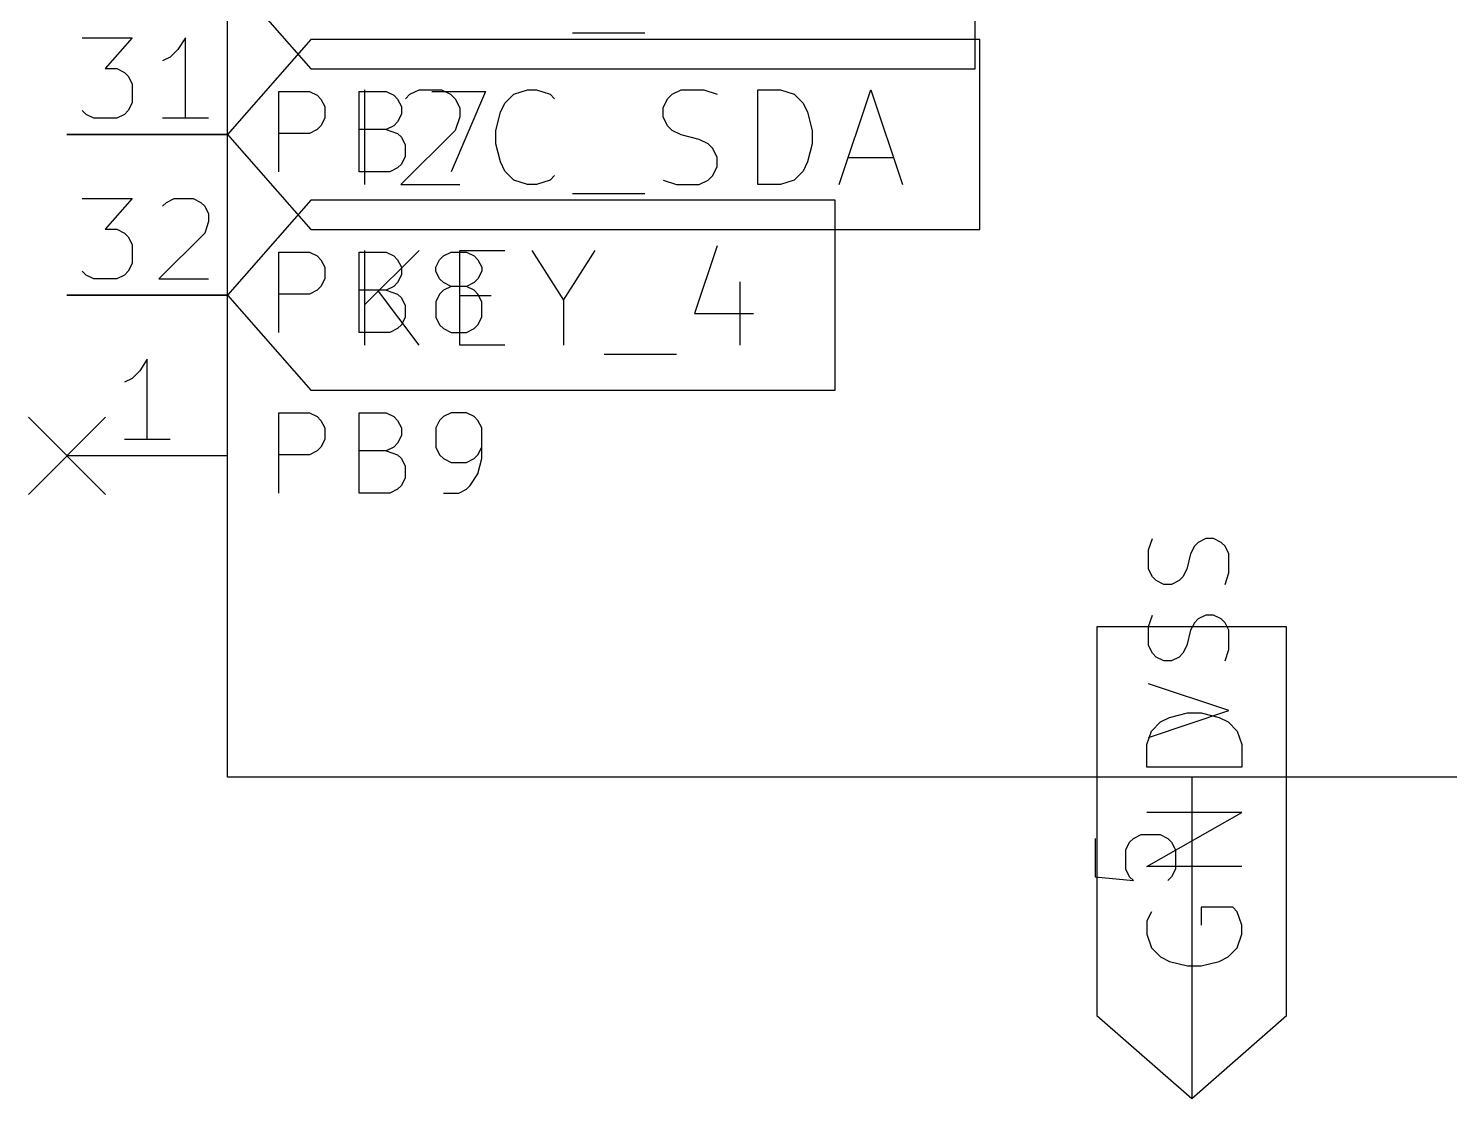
# Model space of a CAD drawing. Extents: x 0.4 to 37.4, y -23 to -0.4.
# Drawn here: x 12.176 to 13.06, y -12.7 to -12.034 of the extents above; entities that cross this region are included whole.
import ezdxf

# ---------------------------------------------------------------- set-up
doc = ezdxf.new("R2010")
doc.units = 0
doc.header["$MEASUREMENT"] = 0
for name, color, linetype in [('BLUE2', 5, 'CONTINUOUS'), ('CYAN2', 4, 'CONTINUOUS'), ('GREEN3', 91, 'CONTINUOUS'), ('LYELLOW', 51, 'CONTINUOUS'), ('RED2', 1, 'CONTINUOUS'), ('RED3', 11, 'CONTINUOUS')]:
    doc.layers.add(name, color=color, linetype=linetype)

msp = doc.modelspace()

# ---------------------------------------------------------------- linework, layer by layer
at = {"layer": 'BLUE2', "linetype": 'CONTINUOUS'}
for p, q in [((12.176, -12.276), (12.224, -12.324)), ((12.224, -12.276), (12.176, -12.324))]:
    msp.add_line(p, q, dxfattribs=at)
at = {"layer": 'CYAN2', "linetype": 'CONTINUOUS'}
for p, q in [((12.3319, -12.12313), (12.3319, -12.07313)), ((12.3319, -12.07313), (12.35095, -12.07313)), ((12.35095, -12.07313), (12.35571, -12.07551)), ((12.3819, -12.12313), (12.3819, -12.07313)), ((12.3819, -12.07313), (12.39857, -12.07313)), ((12.39857, -12.07313), (12.40333, -12.07551)), ((12.42714, -12.07313), (12.46047, -12.07313)), ((12.46047, -12.07313), (12.43905, -12.12313)), ((12.35571, -12.07551), (12.35809, -12.07789)), ((12.35809, -12.07789), (12.36047, -12.08265)), ((12.40333, -12.07551), (12.40571, -12.07789)), ((12.40571, -12.07789), (12.40809, -12.08265)), ((12.36047, -12.0898), (12.35809, -12.09456)), ((12.36047, -12.08265), (12.36047, -12.0898)), ((12.40809, -12.08742), (12.40571, -12.09218)), ((12.40809, -12.08265), (12.40809, -12.08742)), ((12.35095, -12.09932), (12.3319, -12.09932)), ((12.35571, -12.09694), (12.35095, -12.09932)), ((12.35809, -12.09456), (12.35571, -12.09694)), ((12.39857, -12.09694), (12.3819, -12.09694)), ((12.40333, -12.09456), (12.39857, -12.09694)), ((12.39857, -12.09694), (12.40571, -12.09932)), ((12.40571, -12.09218), (12.40333, -12.09456)), ((12.40571, -12.09932), (12.40809, -12.1017)), ((12.40809, -12.1017), (12.41047, -12.10646)), ((12.41047, -12.10646), (12.41047, -12.11361)), ((12.41047, -12.11361), (12.40809, -12.11837)), ((12.40095, -12.12313), (12.3819, -12.12313)), ((12.40571, -12.12075), (12.40095, -12.12313)), ((12.40809, -12.11837), (12.40571, -12.12075)), ((12.3319, -12.22313), (12.3319, -12.17313)), ((12.3319, -12.17313), (12.35095, -12.17313)), ((12.35095, -12.17313), (12.35571, -12.17551)), ((12.35571, -12.17551), (12.35809, -12.17789)), ((12.35809, -12.17789), (12.36047, -12.18265)), ((12.3819, -12.22313), (12.3819, -12.17313)), ((12.3819, -12.17313), (12.39857, -12.17313)), ((12.39857, -12.17313), (12.40333, -12.17551)), ((12.40333, -12.17551), (12.40571, -12.17789)), ((12.40571, -12.17789), (12.40809, -12.18265)), ((12.42952, -12.18265), (12.4319, -12.17789)), ((12.4319, -12.17789), (12.43428, -12.17551)), ((12.43428, -12.17551), (12.43905, -12.17313)), ((12.43905, -12.17313), (12.44857, -12.17313)), ((12.44857, -12.17313), (12.45333, -12.17551)), ((12.45333, -12.17551), (12.45571, -12.17789)), ((12.45571, -12.17789), (12.45809, -12.18265)), ((12.36047, -12.18265), (12.36047, -12.1898)), ((12.40809, -12.18742), (12.40571, -12.19218)), ((12.40809, -12.18265), (12.40809, -12.18742)), ((12.42952, -12.18504), (12.42952, -12.18265)), ((12.4319, -12.1898), (12.42952, -12.18504)), ((12.45809, -12.18504), (12.45571, -12.1898)), ((12.45809, -12.18265), (12.45809, -12.18504)), ((12.35571, -12.19694), (12.35095, -12.19932)), ((12.35809, -12.19456), (12.35571, -12.19694)), ((12.36047, -12.1898), (12.35809, -12.19456)), ((12.39857, -12.19694), (12.3819, -12.19694)), ((12.40333, -12.19456), (12.39857, -12.19694)), ((12.39857, -12.19694), (12.40571, -12.19932)), ((12.40571, -12.19218), (12.40333, -12.19456)), ((12.43428, -12.19218), (12.4319, -12.1898)), ((12.43428, -12.19694), (12.4319, -12.19932)), ((12.43905, -12.19456), (12.43428, -12.19218)), ((12.43905, -12.19456), (12.43428, -12.19694)), ((12.44857, -12.19456), (12.43905, -12.19456)), ((12.45333, -12.19218), (12.44857, -12.19456)), ((12.45333, -12.19694), (12.44857, -12.19456)), ((12.45571, -12.1898), (12.45333, -12.19218)), ((12.45571, -12.19932), (12.45333, -12.19694)), ((12.35095, -12.19932), (12.3319, -12.19932)), ((12.40571, -12.19932), (12.40809, -12.2017)), ((12.40809, -12.2017), (12.41047, -12.20646)), ((12.4319, -12.19932), (12.42952, -12.20408)), ((12.42952, -12.20408), (12.42952, -12.21361)), ((12.45809, -12.20408), (12.45571, -12.19932)), ((12.45809, -12.21361), (12.45809, -12.20408)), ((12.41047, -12.21361), (12.40809, -12.21837)), ((12.41047, -12.20646), (12.41047, -12.21361)), ((12.42952, -12.21361), (12.4319, -12.21837)), ((12.45571, -12.21837), (12.45809, -12.21361)), ((12.40095, -12.22313), (12.3819, -12.22313)), ((12.40571, -12.22075), (12.40095, -12.22313)), ((12.40809, -12.21837), (12.40571, -12.22075)), ((12.4319, -12.21837), (12.43428, -12.22075)), ((12.43428, -12.22075), (12.43905, -12.22313)), ((12.43905, -12.22313), (12.44857, -12.22313)), ((12.44857, -12.22313), (12.45333, -12.22075)), ((12.45333, -12.22075), (12.45571, -12.21837)), ((12.3319, -12.32313), (12.3319, -12.27313)), ((12.3319, -12.27313), (12.35095, -12.27313)), ((12.35095, -12.27313), (12.35571, -12.27551)), ((12.35571, -12.27551), (12.35809, -12.27789)), ((12.3819, -12.32313), (12.3819, -12.27313)), ((12.3819, -12.27313), (12.39857, -12.27313)), ((12.39857, -12.27313), (12.40333, -12.27551)), ((12.40333, -12.27551), (12.40571, -12.27789)), ((12.43428, -12.27551), (12.4319, -12.27789)), ((12.43905, -12.27313), (12.43428, -12.27551)), ((12.44857, -12.27313), (12.43905, -12.27313)), ((12.45333, -12.27551), (12.44857, -12.27313)), ((12.45571, -12.27789), (12.45333, -12.27551)), ((12.35809, -12.27789), (12.36047, -12.28265)), ((12.36047, -12.28265), (12.36047, -12.2898)), ((12.40571, -12.27789), (12.40809, -12.28265)), ((12.40809, -12.28265), (12.40809, -12.28742)), ((12.4319, -12.27789), (12.42952, -12.28265)), ((12.42952, -12.28265), (12.42952, -12.29456)), ((12.45809, -12.28265), (12.45571, -12.27789)), ((12.45809, -12.3017), (12.45809, -12.28265)), ((12.36047, -12.2898), (12.35809, -12.29456)), ((12.40571, -12.29218), (12.40333, -12.29456)), ((12.40809, -12.28742), (12.40571, -12.29218)), ((12.35095, -12.29932), (12.3319, -12.29932)), ((12.35571, -12.29694), (12.35095, -12.29932)), ((12.35809, -12.29456), (12.35571, -12.29694)), ((12.39857, -12.29694), (12.3819, -12.29694)), ((12.40333, -12.29456), (12.39857, -12.29694)), ((12.39857, -12.29694), (12.40571, -12.29932)), ((12.40571, -12.29932), (12.40809, -12.3017)), ((12.40809, -12.3017), (12.41047, -12.30646)), ((12.42952, -12.29456), (12.4319, -12.29932)), ((12.4319, -12.29932), (12.43428, -12.3017)), ((12.43428, -12.3017), (12.43905, -12.30408)), ((12.44857, -12.30408), (12.45333, -12.3017)), ((12.45333, -12.3017), (12.45571, -12.29932)), ((12.45571, -12.29932), (12.45809, -12.29456)), ((12.45571, -12.31122), (12.45809, -12.3017)), ((12.41047, -12.30646), (12.41047, -12.31361)), ((12.43905, -12.30408), (12.44857, -12.30408)), ((12.45095, -12.31837), (12.45571, -12.31122)), ((12.40571, -12.32075), (12.40095, -12.32313)), ((12.40809, -12.31837), (12.40571, -12.32075)), ((12.41047, -12.31361), (12.40809, -12.31837)), ((12.44381, -12.32313), (12.44857, -12.32075)), ((12.44857, -12.32075), (12.45095, -12.31837)), ((12.40095, -12.32313), (12.3819, -12.32313)), ((12.43428, -12.32313), (12.44381, -12.32313)), ((12.87313, -12.35857), (12.87551, -12.35143)), ((12.9017, -12.35619), (12.89932, -12.36095)), ((12.90408, -12.35381), (12.9017, -12.35619)), ((12.90885, -12.35143), (12.90408, -12.35381)), ((12.91361, -12.35143), (12.90885, -12.35143)), ((12.91837, -12.35381), (12.91361, -12.35143)), ((12.92075, -12.35619), (12.91837, -12.35381)), ((12.92313, -12.36095), (12.92075, -12.35619)), ((12.87313, -12.37047), (12.87313, -12.35857)), ((12.89932, -12.36095), (12.89694, -12.37047)), ((12.92313, -12.37285), (12.92313, -12.36095)), ((12.87551, -12.37524), (12.87313, -12.37047)), ((12.89694, -12.37047), (12.89456, -12.37524)), ((12.92075, -12.38), (12.92313, -12.37285)), ((12.87789, -12.37762), (12.87551, -12.37524)), ((12.88265, -12.38), (12.87789, -12.37762)), ((12.88742, -12.38), (12.88265, -12.38)), ((12.89218, -12.37762), (12.88742, -12.38)), ((12.89456, -12.37524), (12.89218, -12.37762)), ((12.87313, -12.40619), (12.87551, -12.39904)), ((12.90885, -12.39904), (12.90408, -12.40143)), ((12.91361, -12.39904), (12.90885, -12.39904)), ((12.91837, -12.40143), (12.91361, -12.39904)), ((12.87313, -12.41809), (12.87313, -12.40619)), ((12.89932, -12.40857), (12.89694, -12.41809)), ((12.9017, -12.40381), (12.89932, -12.40857)), ((12.90408, -12.40143), (12.9017, -12.40381)), ((12.92075, -12.40381), (12.91837, -12.40143)), ((12.92313, -12.40857), (12.92075, -12.40381)), ((12.92313, -12.42047), (12.92313, -12.40857)), ((12.87551, -12.42285), (12.87313, -12.41809)), ((12.89694, -12.41809), (12.89456, -12.42285)), ((12.87789, -12.42524), (12.87551, -12.42285)), ((12.88265, -12.42761), (12.87789, -12.42524)), ((12.89218, -12.42524), (12.88742, -12.42761)), ((12.89456, -12.42285), (12.89218, -12.42524)), ((12.92075, -12.42761), (12.92313, -12.42047)), ((12.88742, -12.42761), (12.88265, -12.42761)), ((12.92313, -12.45857), (12.87313, -12.4419)), ((12.87313, -12.47524), (12.92313, -12.45857))]:
    msp.add_line(p, q, dxfattribs=at)
at = {"layer": 'GREEN3', "linetype": 'CONTINUOUS'}
for p, q in [((12.2, -12.1), (12.3, -12.1)), ((12.2, -12.2), (12.3, -12.2)), ((12.9, -12.6), (12.9, -12.7))]:
    msp.add_line(p, q, dxfattribs=at)
at = {"layer": 'LYELLOW', "linetype": 'CONTINUOUS'}
for p, q in [((12.3, -12.5), (12.3, -10.6)), ((13.5, -12.5), (12.3, -12.5))]:
    msp.add_line(p, q, dxfattribs=at)
at = {"layer": 'RED2', "linetype": 'CONTINUOUS'}
for p, q in [((12.3, -12.5), (12.3, -10.6)), ((12.3, -12), (12.35167, -12.05907)), ((12.76522, -12.05907), (12.76522, -12)), ((12.51471, -12.03678), (12.5597, -12.03678)), ((12.35167, -12.04093), (12.3, -12.1)), ((12.76803, -12.04093), (12.35167, -12.04093)), ((12.76803, -12.1), (12.76803, -12.04093)), ((12.35167, -12.05907), (12.76522, -12.05907)), ((12.38535, -12.13115), (12.38535, -12.0721)), ((12.41347, -12.07491), (12.4191, -12.0721)), ((12.4191, -12.0721), (12.43316, -12.0721)), ((12.43316, -12.0721), (12.43878, -12.07491)), ((12.47815, -12.07491), (12.48659, -12.0721)), ((12.48659, -12.0721), (12.49221, -12.0721)), ((12.49221, -12.0721), (12.50065, -12.07491)), ((12.57658, -12.07491), (12.5822, -12.0721)), ((12.5822, -12.0721), (12.59626, -12.0721)), ((12.59626, -12.0721), (12.6047, -12.07491)), ((12.63001, -12.13115), (12.63001, -12.0721)), ((12.63001, -12.0721), (12.64407, -12.0721)), ((12.64407, -12.0721), (12.65251, -12.07491)), ((12.68063, -12.13115), (12.70031, -12.0721)), ((12.70031, -12.0721), (12.72, -12.13115)), ((12.41066, -12.07772), (12.41347, -12.07491)), ((12.43878, -12.07491), (12.44159, -12.07772)), ((12.44159, -12.07772), (12.44441, -12.08335)), ((12.46972, -12.08616), (12.47253, -12.08054)), ((12.47253, -12.08054), (12.47815, -12.07491)), ((12.50065, -12.07491), (12.50346, -12.07772)), ((12.57096, -12.08335), (12.57377, -12.07772)), ((12.57377, -12.07772), (12.57658, -12.07491)), ((12.65251, -12.07491), (12.65813, -12.08054)), ((12.65813, -12.08054), (12.66094, -12.08616)), ((12.44441, -12.08897), (12.44159, -12.09741)), ((12.44441, -12.08335), (12.44441, -12.08897)), ((12.46691, -12.09741), (12.46972, -12.08616)), ((12.57096, -12.08897), (12.57096, -12.08335)), ((12.57377, -12.09459), (12.57096, -12.08897)), ((12.66094, -12.08616), (12.66376, -12.09741)), ((12.44159, -12.09741), (12.40785, -12.13115)), ((12.46691, -12.10584), (12.46691, -12.09741)), ((12.57658, -12.09741), (12.57377, -12.09459)), ((12.5822, -12.10022), (12.57658, -12.09741)), ((12.66376, -12.09741), (12.66376, -12.10584)), ((12.3, -12.1), (12.2, -12.1)), ((12.3, -12.1), (12.35167, -12.15907)), ((12.46972, -12.11709), (12.46691, -12.10584)), ((12.59345, -12.10303), (12.5822, -12.10022)), ((12.59908, -12.10584), (12.59345, -12.10303)), ((12.60189, -12.10866), (12.59908, -12.10584)), ((12.6047, -12.11428), (12.60189, -12.10866)), ((12.66376, -12.10584), (12.66094, -12.11709)), ((12.76803, -12.15907), (12.76803, -12.1)), ((12.47253, -12.12272), (12.46972, -12.11709)), ((12.6047, -12.11991), (12.6047, -12.11428)), ((12.66094, -12.11709), (12.65813, -12.12272)), ((12.68626, -12.11428), (12.71438, -12.11428)), ((12.47815, -12.12834), (12.47253, -12.12272)), ((12.50346, -12.12553), (12.50065, -12.12834)), ((12.59908, -12.12834), (12.60189, -12.12553)), ((12.60189, -12.12553), (12.6047, -12.11991)), ((12.65813, -12.12272), (12.65251, -12.12834)), ((12.40785, -12.13115), (12.44441, -12.13115)), ((12.48659, -12.13115), (12.47815, -12.12834)), ((12.49221, -12.13115), (12.48659, -12.13115)), ((12.50065, -12.12834), (12.49221, -12.13115)), ((12.57096, -12.12834), (12.57939, -12.13115)), ((12.57939, -12.13115), (12.59345, -12.13115)), ((12.59345, -12.13115), (12.59908, -12.12834)), ((12.64407, -12.13115), (12.63001, -12.13115)), ((12.65251, -12.12834), (12.64407, -12.13115)), ((12.35167, -12.14093), (12.3, -12.2)), ((12.67804, -12.14093), (12.35167, -12.14093)), ((12.51471, -12.13678), (12.5597, -12.13678)), ((12.67804, -12.2), (12.67804, -12.14093)), ((12.35167, -12.15907), (12.76803, -12.15907)), ((12.6047, -12.16929), (12.59064, -12.21147)), ((12.38535, -12.23115), (12.38535, -12.1721)), ((12.41909, -12.1721), (12.38535, -12.20584)), ((12.44441, -12.23115), (12.44441, -12.1721)), ((12.44441, -12.1721), (12.47253, -12.1721)), ((12.4894, -12.1721), (12.50908, -12.20303)), ((12.50908, -12.20303), (12.52877, -12.1721)), ((12.61876, -12.19178), (12.61876, -12.23115)), ((12.3, -12.2), (12.2, -12.2)), ((12.3, -12.2), (12.35167, -12.25907)), ((12.41909, -12.23115), (12.39379, -12.19741)), ((12.44441, -12.20022), (12.46409, -12.20022)), ((12.50908, -12.20303), (12.50908, -12.23115)), ((12.67804, -12.25907), (12.67804, -12.2)), ((12.59064, -12.21147), (12.62719, -12.21147)), ((12.47253, -12.23115), (12.44441, -12.23115)), ((12.53439, -12.23678), (12.57939, -12.23678)), ((12.35167, -12.25907), (12.67804, -12.25907)), ((12.3, -12.3), (12.2, -12.3)), ((12.9, -12.40633), (12.84093, -12.40633)), ((12.84093, -12.40633), (12.84093, -12.64833)), ((12.95907, -12.40633), (12.9, -12.40633)), ((12.95907, -12.64833), (12.95907, -12.40633)), ((12.88616, -12.46279), (12.89741, -12.45998)), ((12.89741, -12.45998), (12.90584, -12.45998)), ((12.90584, -12.45998), (12.91709, -12.46279)), ((12.8721, -12.47967), (12.87491, -12.47123)), ((12.87491, -12.47123), (12.88054, -12.4656)), ((12.88054, -12.4656), (12.88616, -12.46279)), ((12.91709, -12.46279), (12.92272, -12.4656)), ((12.92272, -12.4656), (12.92834, -12.47123)), ((12.92834, -12.47123), (12.93115, -12.47967)), ((12.8721, -12.49372), (12.8721, -12.47967)), ((12.93115, -12.47967), (12.93115, -12.49372)), ((12.93115, -12.49372), (12.8721, -12.49372)), ((13.5, -12.5), (12.3, -12.5)), ((12.9, -12.5), (12.9, -12.6)), ((12.8721, -12.55559), (12.93115, -12.52185)), ((12.93115, -12.52185), (12.8721, -12.52185)), ((12.93115, -12.55559), (12.8721, -12.55559)), ((12.87491, -12.58371), (12.8721, -12.58934)), ((12.92553, -12.5809), (12.90584, -12.5809)), ((12.90584, -12.5809), (12.90584, -12.59215)), ((12.92834, -12.58371), (12.92553, -12.5809)), ((12.93115, -12.59215), (12.92834, -12.58371)), ((12.8721, -12.58934), (12.8721, -12.59777)), ((12.93115, -12.59777), (12.93115, -12.59215)), ((12.8721, -12.59777), (12.87491, -12.60621)), ((12.92834, -12.60621), (12.93115, -12.59777)), ((12.87491, -12.60621), (12.88054, -12.61183)), ((12.88054, -12.61183), (12.88616, -12.61465)), ((12.91709, -12.61465), (12.92272, -12.61183)), ((12.92272, -12.61183), (12.92834, -12.60621)), ((12.88616, -12.61465), (12.89741, -12.61746)), ((12.89741, -12.61746), (12.90584, -12.61746)), ((12.90584, -12.61746), (12.91709, -12.61465)), ((12.84093, -12.64833), (12.9, -12.7)), ((12.9, -12.7), (12.95907, -12.64833))]:
    msp.add_line(p, q, dxfattribs=at)
at = {"layer": 'RED3', "linetype": 'CONTINUOUS'}
for p, q in [((12.20952, -12.03988), (12.24048, -12.03988)), ((12.24048, -12.03988), (12.22381, -12.05893)), ((12.27381, -12.03988), (12.26905, -12.04702)), ((12.27381, -12.08988), (12.27381, -12.03988)), ((12.26428, -12.05178), (12.25952, -12.05417)), ((12.26905, -12.04702), (12.26428, -12.05178)), ((12.22381, -12.05893), (12.23095, -12.05893)), ((12.23095, -12.05893), (12.23571, -12.06131)), ((12.23571, -12.06131), (12.23809, -12.06369)), ((12.23809, -12.06369), (12.24048, -12.06845)), ((12.24048, -12.06845), (12.24048, -12.08035)), ((12.24048, -12.08035), (12.23809, -12.08512)), ((12.21191, -12.0875), (12.20952, -12.08512)), ((12.21667, -12.08988), (12.21191, -12.0875)), ((12.23095, -12.08988), (12.21667, -12.08988)), ((12.23571, -12.0875), (12.23095, -12.08988)), ((12.23809, -12.08512), (12.23571, -12.0875)), ((12.28809, -12.08988), (12.25952, -12.08988)), ((12.20952, -12.13988), (12.24048, -12.13988)), ((12.24048, -12.13988), (12.22381, -12.15893)), ((12.25952, -12.14464), (12.2619, -12.14226)), ((12.2619, -12.14226), (12.26667, -12.13988)), ((12.26667, -12.13988), (12.27857, -12.13988)), ((12.27857, -12.13988), (12.28333, -12.14226)), ((12.28333, -12.14226), (12.28571, -12.14464)), ((12.28571, -12.14464), (12.28809, -12.1494)), ((12.28809, -12.1494), (12.28809, -12.15417)), ((12.22381, -12.15893), (12.23095, -12.15893)), ((12.23095, -12.15893), (12.23571, -12.16131)), ((12.23571, -12.16131), (12.23809, -12.16369)), ((12.28571, -12.16131), (12.25714, -12.18988)), ((12.28809, -12.15417), (12.28571, -12.16131)), ((12.23809, -12.16369), (12.24048, -12.16845)), ((12.24048, -12.16845), (12.24048, -12.18035)), ((12.21191, -12.1875), (12.20952, -12.18512)), ((12.21667, -12.18988), (12.21191, -12.1875)), ((12.23571, -12.1875), (12.23095, -12.18988)), ((12.23809, -12.18512), (12.23571, -12.1875)), ((12.24048, -12.18035), (12.23809, -12.18512)), ((12.23095, -12.18988), (12.21667, -12.18988)), ((12.25714, -12.18988), (12.28809, -12.18988)), ((12.25, -12.23988), (12.24524, -12.24702)), ((12.25, -12.28988), (12.25, -12.23988)), ((12.24524, -12.24702), (12.24048, -12.25178)), ((12.24048, -12.25178), (12.23572, -12.25417)), ((12.26429, -12.28988), (12.23572, -12.28988)), ((12.83988, -12.53809), (12.83988, -12.5619)), ((12.85893, -12.54523), (12.86131, -12.54047)), ((12.86131, -12.54047), (12.86369, -12.53809)), ((12.86369, -12.53809), (12.86845, -12.53571)), ((12.86845, -12.53571), (12.88035, -12.53571)), ((12.88035, -12.53571), (12.88512, -12.53809)), ((12.88512, -12.53809), (12.8875, -12.54047)), ((12.8875, -12.54047), (12.88988, -12.54523)), ((12.85893, -12.55714), (12.85893, -12.54523)), ((12.88988, -12.54523), (12.88988, -12.55714)), ((12.86131, -12.5619), (12.85893, -12.55714)), ((12.88988, -12.55714), (12.8875, -12.5619)), ((12.83988, -12.5619), (12.86369, -12.56428)), ((12.86369, -12.56428), (12.86131, -12.5619)), ((12.8875, -12.5619), (12.88512, -12.56428))]:
    msp.add_line(p, q, dxfattribs=at)

doc.saveas('drawing.dxf')
